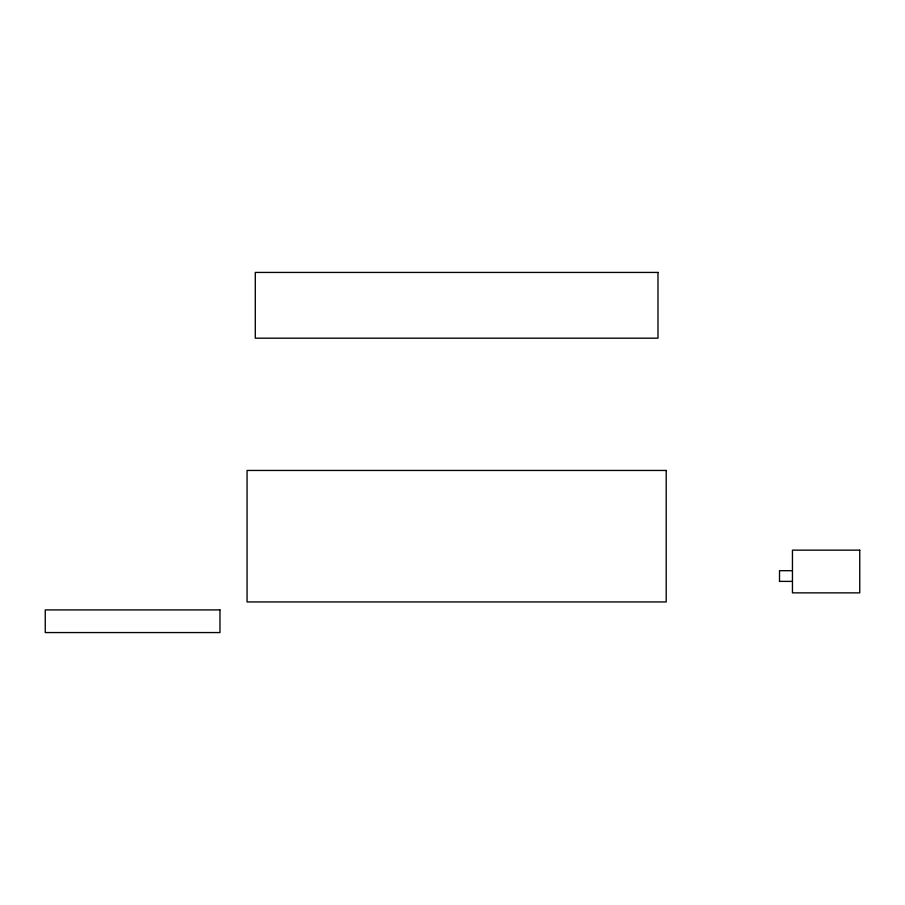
<?xml version="1.0" encoding="UTF-8"?>
<svg xmlns="http://www.w3.org/2000/svg" width="905" height="905" viewBox="0 0 905 905"><rect width="100%" height="100%" fill="white"/><g stroke="black" fill="none" stroke-linecap="round" stroke-linejoin="round"><path stroke-width="1.36" d="M792.452 570.693L779.51 570.682L779.51 581.395M779.51 581.383L792.452 581.395M657.992 272.439L255.289 272.439L255.289 338.187L657.992 338.187L657.992 272.439M666.204 470.453L247.065 470.453L247.065 601.949L666.204 601.949L666.204 470.453M859.75 550.149L792.452 550.149L792.452 592.866L859.75 592.866L859.75 550.149M219.972 609.913L45.25 609.913L45.25 632.561L219.972 632.561L219.972 609.913"/></g></svg>
